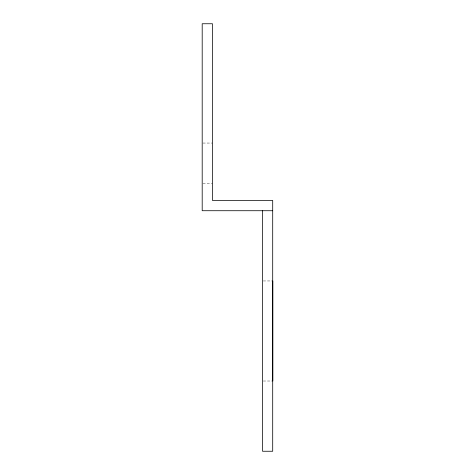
<?xml version="1.0" encoding="UTF-8"?>
<svg xmlns="http://www.w3.org/2000/svg" width="475" height="475" viewBox="0 0 475 475"><rect width="100%" height="100%" fill="white"/><g stroke="black" fill="none" stroke-linecap="round" stroke-linejoin="round"><path stroke-width="0.36" stroke-dasharray="2.38 1.78" d="M202.926 143.052L212.456 143.052M202.926 183.463L212.456 183.463M263.275 280.957L272.804 280.957M263.275 381.015L272.804 381.015"/><path stroke-width="0.71" d="M272.703 210.722L202.196 210.722L202.196 23.75L212.456 23.75L212.456 200.456L272.703 200.456L272.703 451.25L262.544 451.25L262.544 210.722M272.804 280.957L272.804 381.015"/></g></svg>
